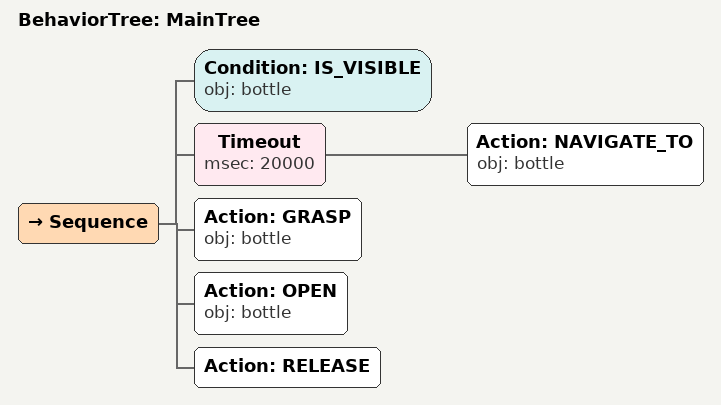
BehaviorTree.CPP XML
<root main_tree_to_execute="MainTree">
  <BehaviorTree ID="MainTree">
    <Sequence>
      <!-- Check bottle is visible before NAVIGATE_TO -->
      <Condition ID="IS_VISIBLE" obj="bottle" />
      <!-- Timeout: NAVIGATE_TO bottle within 20s -->
      <Timeout msec="20000">
        <!-- Navigate to bottle -->
        <Action ID="NAVIGATE_TO" obj="bottle" />
      </Timeout>
      <!-- Grasp bottle -->
      <Action ID="GRASP" obj="bottle" />
      <!-- Open bottle -->
      <Action ID="OPEN" obj="bottle" />
      <!-- Release -->
      <Action ID="RELEASE" />
    </Sequence>
  </BehaviorTree>
</root>
